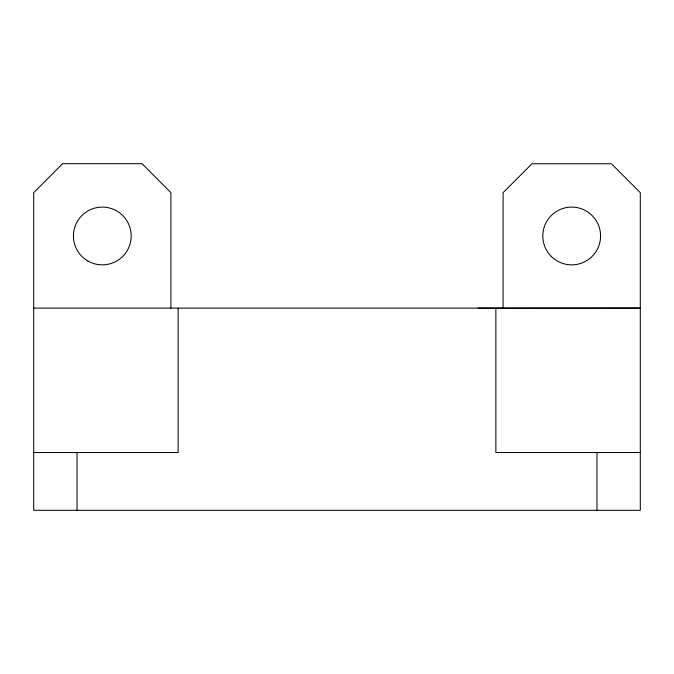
<?xml version="1.0" encoding="UTF-8"?>
<svg xmlns="http://www.w3.org/2000/svg" width="674" height="674" viewBox="0 0 674 674"><rect width="100%" height="100%" fill="white"/><g stroke="black" fill="none" stroke-linecap="round" stroke-linejoin="round"><path stroke-width="1.01" d="M33.7 308.111L640.3 308.111L503.09 308.187L503.09 192.646L531.98 163.757L611.411 163.757L640.3 192.646L640.3 510.311L33.7 510.311L33.7 192.646L62.589 163.689L142.02 163.689L170.91 192.646L170.91 308.111M33.7 452.54L178.13 452.54L178.13 308.111M640.3 452.54L495.87 452.54L495.87 308.111M478.068 308.111L503.09 308.187M596.97 452.54L596.97 510.311M77.03 452.54L77.03 510.311M551.273 256.406A28.889 28.889 0 0 0 599.599 243.457A28.889 28.889 0 0 0 564.222 208.072A28.889 28.889 0 0 0 551.273 256.406M87.864 260.99A28.889 28.889 0 0 0 131.194 235.976A28.889 28.889 0 0 0 87.864 210.962A28.889 28.889 0 0 0 87.864 260.99"/></g></svg>
